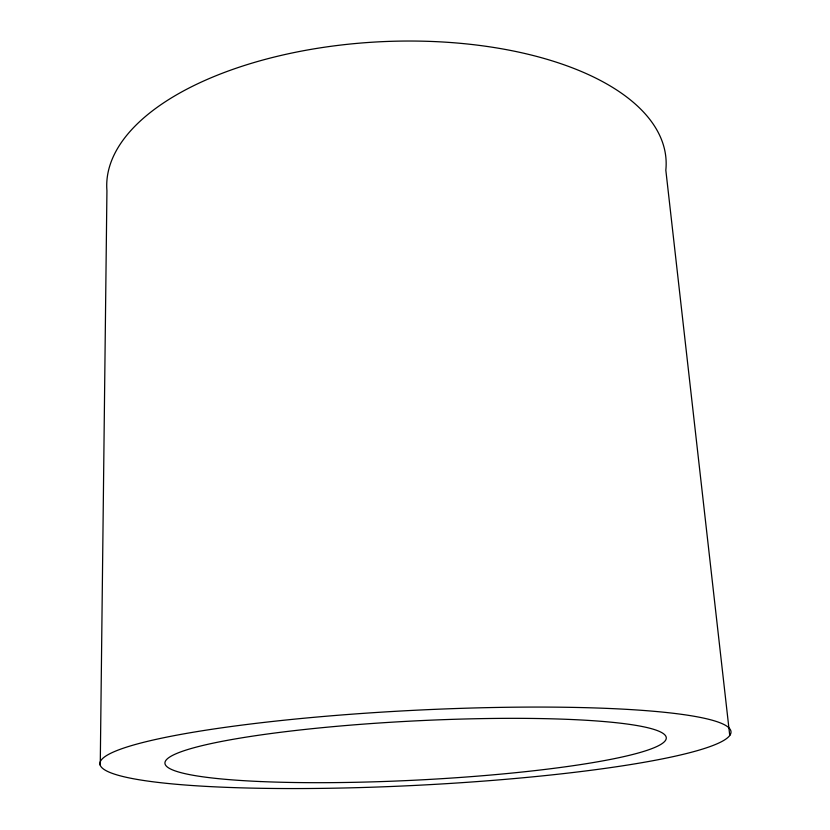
<?xml version="1.0" encoding="UTF-8"?>
<svg xmlns="http://www.w3.org/2000/svg" width="830" height="830" viewBox="0 0 830 830"><rect width="100%" height="100%" fill="white"/><g stroke="black" fill="none" stroke-linecap="round" stroke-linejoin="round"><path stroke-width="1.25" d="M100.254 765.167L106.935 190.713A279.99 132.987 -2.9 0 1 387.89 41.427A279.99 132.987 -2.9 0 1 665.826 170.181L729.746 735.473A315.919 37.526 -2.9 0 1 233.987 787.618A315.919 37.526 -2.9 0 1 282.719 720.357A315.919 37.526 -2.9 0 1 729.746 735.473M260.879 781.559A250.961 29.6 -2.9 0 0 663.751 742.311A250.961 29.6 -2.9 0 0 322.227 727.671A250.961 29.6 -2.9 0 0 260.879 781.559"/></g></svg>
